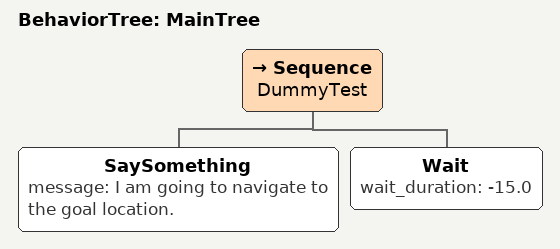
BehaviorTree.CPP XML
<root BTCPP_format="4" main_tree_to_execute="MainTree">
  <BehaviorTree ID="MainTree">
    <Sequence name="DummyTest">
      <SaySomething message="I am going to navigate to the goal location."/>
      <Wait wait_duration="-15.0"/>
    </Sequence>
  </BehaviorTree>
</root>
